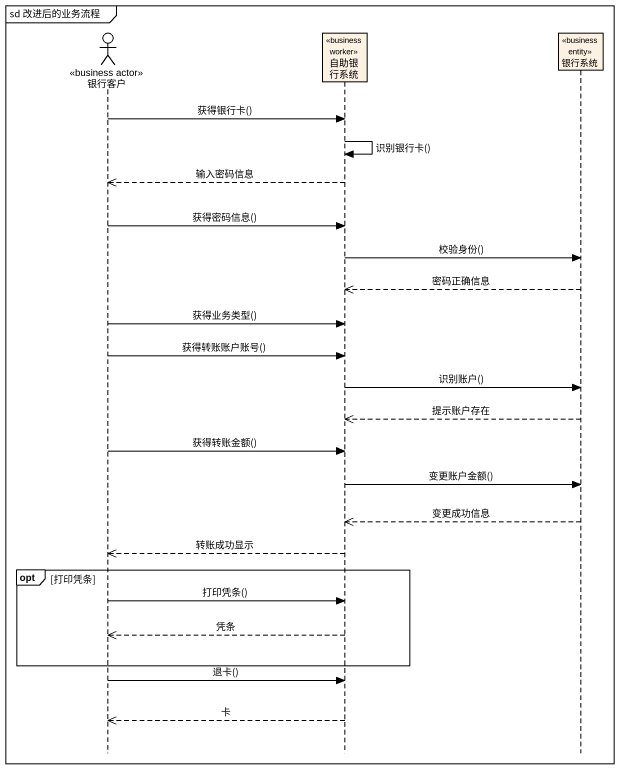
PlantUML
@startuml
mainframe sd 改进后的业务流程
hide footbox
actor 银行客户 <<business actor>>
participant 自助银行系统 <<business worker>>
participant 银行系统 <<business entity>>

银行客户 -> 自助银行系统 : 获得银行卡()
自助银行系统 -> 自助银行系统 : 识别银行卡()
自助银行系统 -->> 银行客户 : 输入密码信息
银行客户 -> 自助银行系统 : 获得密码信息()
自助银行系统 -> 银行系统 : 校验身份()
银行系统 -->> 自助银行系统 : 密码正确信息
银行客户 -> 自助银行系统 : 获得业务类型()
银行客户 -> 自助银行系统 : 获得转账账户账号()
自助银行系统 -> 银行系统 : 识别账户()
银行系统 -->> 自助银行系统 : 提示账户存在
银行客户 -> 自助银行系统 : 获得转账金额()
自助银行系统 -> 银行系统 : 变更账户金额()
银行系统 -->> 自助银行系统 : 变更成功信息
自助银行系统 -->> 银行客户 : 转账成功显示
opt 打印凭条
  银行客户 -> 自助银行系统 : 打印凭条()
  自助银行系统 -->> 银行客户 : 凭条
end
银行客户 -> 自助银行系统 : 退卡()
自助银行系统 -->> 银行客户 : 卡
@enduml
